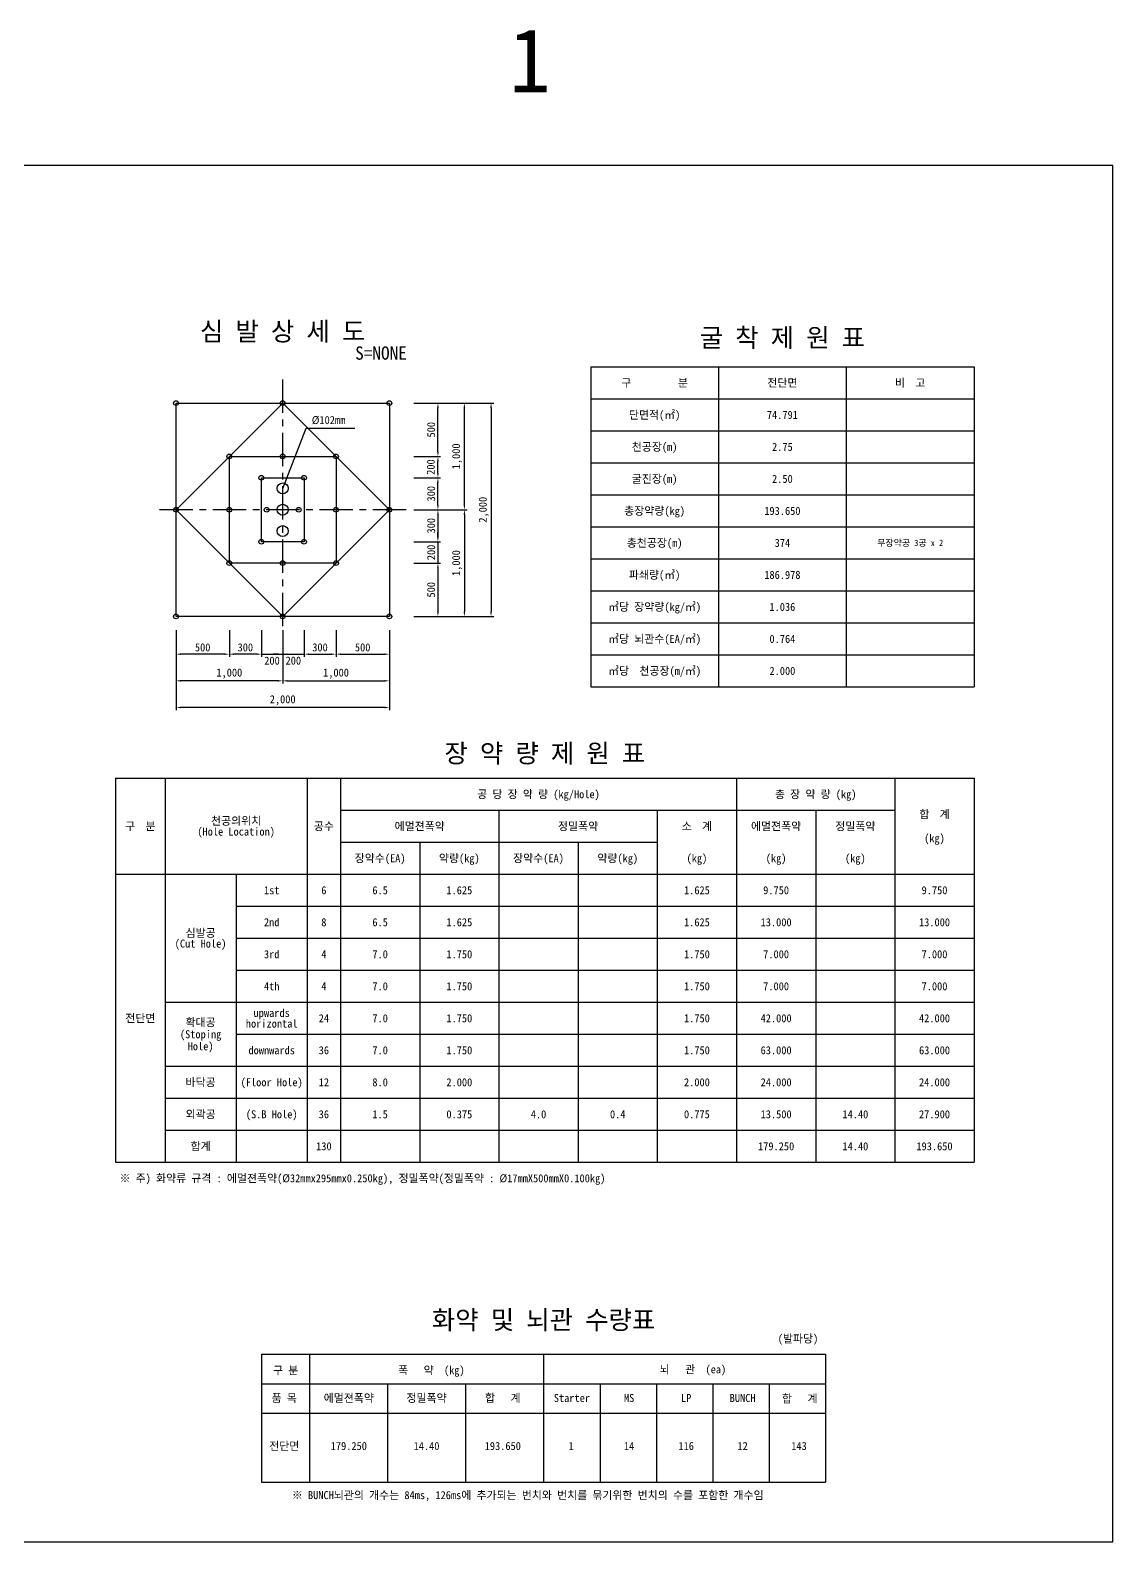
# Model space of a CAD drawing. Header units: millimetres. Extents: x -36866 to 42734, y 0 to 83144.
# Drawn here: x 22436 to 42734, y 54806 to 83144 of the extents above; entities that cross this region are included whole.
import ezdxf
from ezdxf.enums import TextEntityAlignment as Align

# ---------------------------------------------------------------- set-up
doc = ezdxf.new("R2010")
doc.units = ezdxf.units.MM
doc.header["$LTSCALE"] = 500
doc.header["$PDMODE"] = 1
doc.linetypes.add('A-CENTR01', pattern=[2, 1.25, -0.25, 0.25, -0.25])
for name, color, linetype in [('CS-BLST', 4, 'Continuous'), ('CS-BLST-LIN1', 2, 'Continuous'), ('CS-CNTL', 1, 'A-CENTR01'), ('CS-DIMS', 1, 'Continuous'), ('CS-LEAL', 1, 'Continuous'), ('CS-TABL-LIN1', 4, 'Continuous'), ('CS-TABL-LIN2', 1, 'Continuous'), ('CS-TABL-TEX1', 6, 'Continuous'), ('CS-TABL-TEX2', 3, 'Continuous'), ('CS-TEX1', 6, 'Continuous'), ('CS-TEXT', 3, 'Continuous'), ('CX-PAPR', 2, 'Continuous')]:
    doc.layers.add(name, color=color, linetype=linetype)
doc.styles.get("Standard").update_dxf_attribs({"font": ''})
doc.styles.add('굴림체', font='')
doc.styles.get('Standard').set_extended_font_data('GulimChe')
doc.styles.get('굴림체').set_extended_font_data('GulimChe')
doc.dimstyles.new('DIM-50', dxfattribs={"dimscale": 50, "dimtxt": 3, "dimasz": 2, "dimexe": 1, "dimexo": 1, "dimgap": 1.25, "dimtad": 1, "dimdec": 0, "dimzin": 0, "dimdsep": 46, "dimlunit": 6, "dimtxsty": '굴림체', "dimcen": 0, "dimclrd": 1, "dimclre": 1, "dimclrt": 3, "dimaunit": 1, "dimadec": 3, "dimazin": 0, "dimtfac": 1, "dimtdec": 0, "dimtmove": 2, "dimatfit": 3, "dimfxl": 1, "dimtolj": 1, "dimtzin": 0, "dimarcsym": 0})
doc.dimstyles.new('DIM01-50', dxfattribs={"dimscale": 50, "dimtxt": 3, "dimasz": 1.8, "dimexe": 1, "dimexo": 1, "dimgap": 1, "dimtad": 1, "dimdec": 0, "dimzin": 9, "dimdsep": 46, "dimlunit": 6, "dimtxsty": '굴림체', "dimcen": 2.5, "dimclrt": 3, "dimadec": 4, "dimazin": 0, "dimtfac": 1, "dimtdec": 0, "dimtmove": 2, "dimatfit": 3, "dimfxl": 1, "dimtolj": 1, "dimtzin": 0, "dimarcsym": 0})

# ---------------------------------------------------------------- blocks, each defined once
blk = doc.blocks.new('*D4')
at = {"layer": 'CS-DIMS', "color": 0, "lineweight": -2, "transparency": 16777216}
for p, q in [((25169, 71896), (25169, 70396)), ((29169, 71896), (29169, 70396)), ((29079, 70446), (25259, 70446))]:
    blk.add_line(p, q, dxfattribs=at)
at = {"layer": 'CS-DIMS', "color": 0, "transparency": 16777216}
for points in [[(25259, 70461), (25259, 70431), (25169, 70446)], [(29079, 70461), (29079, 70431), (29169, 70446)]]:
    blk.add_solid(points, dxfattribs=at)
at = {"layer": 'Defpoints', "color": 0, "transparency": 16777216}
for p in [(25169, 71946), (29169, 71946), (25169, 70446)]:
    blk.add_point(p, dxfattribs=at)
at = {"layer": 'CS-DIMS', "color": 3, "transparency": 16777216, "insert": (27169, 70582), "char_height": 150, "attachment_point": 5, "style": '굴림체'}
blk.add_mtext('\\A1;2,000', dxfattribs=at)
blk = doc.blocks.new('*D5')
at = {"layer": 'CS-DIMS', "color": 0, "lineweight": -2, "transparency": 16777216}
for p, q in [((25169, 71896), (25169, 70896)), ((27169, 71896), (27169, 70896)), ((27079, 70946), (25259, 70946))]:
    blk.add_line(p, q, dxfattribs=at)
at = {"layer": 'CS-DIMS', "color": 0, "transparency": 16777216}
for points in [[(25259, 70961), (25259, 70931), (25169, 70946)], [(27079, 70961), (27079, 70931), (27169, 70946)]]:
    blk.add_solid(points, dxfattribs=at)
at = {"layer": 'Defpoints', "color": 0, "transparency": 16777216}
for p in [(25169, 71946), (27169, 71946), (25169, 70946)]:
    blk.add_point(p, dxfattribs=at)
at = {"layer": 'CS-DIMS', "color": 3, "transparency": 16777216, "insert": (26169, 71082), "char_height": 150, "attachment_point": 5, "style": '굴림체'}
blk.add_mtext('\\A1;1,000', dxfattribs=at)
blk = doc.blocks.new('*D6')
at = {"layer": 'CS-DIMS', "color": 0, "lineweight": -2, "transparency": 16777216}
for p, q in [((25169, 71896), (25169, 71396)), ((26169, 71896), (26169, 71396)), ((26079, 71446), (25259, 71446))]:
    blk.add_line(p, q, dxfattribs=at)
at = {"layer": 'CS-DIMS', "color": 0, "transparency": 16777216}
for points in [[(25259, 71461), (25259, 71431), (25169, 71446)], [(26079, 71461), (26079, 71431), (26169, 71446)]]:
    blk.add_solid(points, dxfattribs=at)
at = {"layer": 'Defpoints', "color": 0, "transparency": 16777216}
for p in [(25169, 71946), (26169, 71946), (25169, 71446)]:
    blk.add_point(p, dxfattribs=at)
at = {"layer": 'CS-DIMS', "color": 3, "transparency": 16777216, "insert": (25669, 71573), "char_height": 150, "attachment_point": 5, "style": '굴림체'}
blk.add_mtext('\\A1;500', dxfattribs=at)
blk = doc.blocks.new('*D7')
at = {"layer": 'CS-DIMS', "color": 0, "lineweight": -2, "transparency": 16777216}
for p, q in [((26169, 71896), (26169, 71396)), ((26769, 71896), (26769, 71396)), ((26679, 71446), (26259, 71446))]:
    blk.add_line(p, q, dxfattribs=at)
at = {"layer": 'CS-DIMS', "color": 0, "transparency": 16777216}
for points in [[(26259, 71461), (26259, 71431), (26169, 71446)], [(26679, 71461), (26679, 71431), (26769, 71446)]]:
    blk.add_solid(points, dxfattribs=at)
at = {"layer": 'Defpoints', "color": 0, "transparency": 16777216}
for p in [(26169, 71946), (26769, 71946), (26169, 71446)]:
    blk.add_point(p, dxfattribs=at)
at = {"layer": 'CS-DIMS', "color": 3, "transparency": 16777216, "insert": (26469, 71573), "char_height": 150, "attachment_point": 5, "style": '굴림체'}
blk.add_mtext('\\A1;300', dxfattribs=at)
blk = doc.blocks.new('*D8')
at = {"layer": 'CS-DIMS', "color": 0, "lineweight": -2, "transparency": 16777216}
for p, q in [((27169, 71896), (27169, 70896)), ((29169, 71896), (29169, 70896)), ((27259, 70946), (29079, 70946))]:
    blk.add_line(p, q, dxfattribs=at)
at = {"layer": 'CS-DIMS', "color": 0, "transparency": 16777216}
for points in [[(27259, 70961), (27259, 70931), (27169, 70946)], [(29079, 70961), (29079, 70931), (29169, 70946)]]:
    blk.add_solid(points, dxfattribs=at)
at = {"layer": 'Defpoints', "color": 0, "transparency": 16777216}
for p in [(27169, 71946), (29169, 71946), (29169, 70946)]:
    blk.add_point(p, dxfattribs=at)
at = {"layer": 'CS-DIMS', "color": 3, "transparency": 16777216, "insert": (28169, 71082), "char_height": 150, "attachment_point": 5, "style": '굴림체'}
blk.add_mtext('\\A1;1,000', dxfattribs=at)
blk = doc.blocks.new('*D9')
at = {"layer": 'CS-DIMS', "color": 0, "lineweight": -2, "transparency": 16777216}
for p, q in [((28169, 71896), (28169, 71396)), ((29169, 71896), (29169, 71396)), ((28259, 71446), (29079, 71446))]:
    blk.add_line(p, q, dxfattribs=at)
at = {"layer": 'CS-DIMS', "color": 0, "transparency": 16777216}
for points in [[(28259, 71461), (28259, 71431), (28169, 71446)], [(29079, 71461), (29079, 71431), (29169, 71446)]]:
    blk.add_solid(points, dxfattribs=at)
at = {"layer": 'Defpoints', "color": 0, "transparency": 16777216}
for p in [(28169, 71946), (29169, 71946), (29169, 71446)]:
    blk.add_point(p, dxfattribs=at)
at = {"layer": 'CS-DIMS', "color": 3, "transparency": 16777216, "insert": (28669, 71573), "char_height": 150, "attachment_point": 5, "style": '굴림체'}
blk.add_mtext('\\A1;500', dxfattribs=at)
blk = doc.blocks.new('*D10')
at = {"layer": 'CS-DIMS', "color": 0, "lineweight": -2, "transparency": 16777216}
for p, q in [((27570, 71896), (27570, 71396)), ((28169, 71896), (28169, 71396)), ((27660, 71446), (28079, 71446))]:
    blk.add_line(p, q, dxfattribs=at)
at = {"layer": 'CS-DIMS', "color": 0, "transparency": 16777216}
for points in [[(27660, 71461), (27660, 71431), (27570, 71446)], [(28079, 71461), (28079, 71431), (28169, 71446)]]:
    blk.add_solid(points, dxfattribs=at)
at = {"layer": 'Defpoints', "color": 0, "transparency": 16777216}
for p in [(27570, 71946), (28169, 71946), (28169, 71446)]:
    blk.add_point(p, dxfattribs=at)
at = {"layer": 'CS-DIMS', "color": 3, "transparency": 16777216, "insert": (27869, 71573), "char_height": 150, "attachment_point": 5, "style": '굴림체'}
blk.add_mtext('\\A1;300', dxfattribs=at)
blk = doc.blocks.new('*D11')
at = {"layer": 'CS-DIMS', "color": 0, "lineweight": -2, "transparency": 16777216}
for p, q in [((27169, 71896), (27169, 71396)), ((27570, 71896), (27570, 71396)), ((27079, 71446), (26989, 71446)), ((27169, 71446), (27570, 71446)), ((27660, 71446), (27750, 71446))]:
    blk.add_line(p, q, dxfattribs=at)
at = {"layer": 'CS-DIMS', "color": 0, "transparency": 16777216}
for points in [[(27079, 71461), (27079, 71431), (27169, 71446)], [(27660, 71461), (27660, 71431), (27570, 71446)]]:
    blk.add_solid(points, dxfattribs=at)
at = {"layer": 'Defpoints', "color": 0, "transparency": 16777216}
for p in [(27169, 71946), (27570, 71946), (27570, 71446)]:
    blk.add_point(p, dxfattribs=at)
at = {"layer": 'CS-DIMS', "color": 3, "transparency": 16777216, "insert": (27369, 71325), "char_height": 150, "attachment_point": 5, "style": '굴림체'}
blk.add_mtext('\\A1;200', dxfattribs=at)
blk = doc.blocks.new('*D12')
at = {"layer": 'CS-DIMS', "color": 0, "lineweight": -2, "transparency": 16777216}
for p, q in [((29626, 76154), (31126, 76154)), ((31076, 76064), (31076, 72244)), ((29627, 72154), (31126, 72154))]:
    blk.add_line(p, q, dxfattribs=at)
at = {"layer": 'CS-DIMS', "color": 0, "transparency": 16777216}
for points in [[(31061, 76064), (31091, 76064), (31076, 76154)], [(31061, 72244), (31091, 72244), (31076, 72154)]]:
    blk.add_solid(points, dxfattribs=at)
at = {"layer": 'Defpoints', "color": 0, "transparency": 16777216}
for p in [(29576, 76154), (29577, 72154), (31076, 72154)]:
    blk.add_point(p, dxfattribs=at)
at = {"layer": 'CS-DIMS', "color": 3, "transparency": 16777216, "insert": (30940, 74154), "char_height": 150, "attachment_point": 5, "rotation": 90, "style": '굴림체'}
blk.add_mtext('\\A1;2,000', dxfattribs=at)
blk = doc.blocks.new('*D13')
at = {"layer": 'CS-DIMS', "color": 0, "lineweight": -2, "transparency": 16777216}
for p, q in [((29627, 74154), (30626, 74154)), ((30576, 74064), (30576, 72244)), ((29626, 72154), (30626, 72154))]:
    blk.add_line(p, q, dxfattribs=at)
at = {"layer": 'CS-DIMS', "color": 0, "transparency": 16777216}
for points in [[(30561, 74064), (30591, 74064), (30576, 74154)], [(30561, 72244), (30591, 72244), (30576, 72154)]]:
    blk.add_solid(points, dxfattribs=at)
at = {"layer": 'Defpoints', "color": 0, "transparency": 16777216}
for p in [(29577, 74154), (29576, 72154), (30576, 72154)]:
    blk.add_point(p, dxfattribs=at)
at = {"layer": 'CS-DIMS', "color": 3, "transparency": 16777216, "insert": (30440, 73154), "char_height": 150, "attachment_point": 5, "rotation": 90, "style": '굴림체'}
blk.add_mtext('\\A1;1,000', dxfattribs=at)
blk = doc.blocks.new('*D14')
at = {"layer": 'CS-DIMS', "color": 0, "lineweight": -2, "transparency": 16777216}
for p, q in [((29627, 73154), (30130, 73154)), ((30080, 73064), (30080, 72244)), ((29627, 72154), (30130, 72154))]:
    blk.add_line(p, q, dxfattribs=at)
at = {"layer": 'CS-DIMS', "color": 0, "transparency": 16777216}
for points in [[(30065, 73064), (30095, 73064), (30080, 73154)], [(30065, 72244), (30095, 72244), (30080, 72154)]]:
    blk.add_solid(points, dxfattribs=at)
at = {"layer": 'Defpoints', "color": 0, "transparency": 16777216}
for p in [(29577, 73154), (29577, 72154), (30080, 72154)]:
    blk.add_point(p, dxfattribs=at)
at = {"layer": 'CS-DIMS', "color": 3, "transparency": 16777216, "insert": (29953, 72654), "char_height": 150, "attachment_point": 5, "rotation": 90, "style": '굴림체'}
blk.add_mtext('\\A1;500', dxfattribs=at)
blk = doc.blocks.new('*D15')
at = {"layer": 'CS-DIMS', "color": 0, "lineweight": -2, "transparency": 16777216}
for p, q in [((30080, 73644), (30080, 73734)), ((29627, 73554), (30130, 73554)), ((30080, 73554), (30080, 73154)), ((29627, 73154), (30130, 73154)), ((30080, 73064), (30080, 72974))]:
    blk.add_line(p, q, dxfattribs=at)
at = {"layer": 'CS-DIMS', "color": 0, "transparency": 16777216}
for points in [[(30065, 73644), (30095, 73644), (30080, 73554)], [(30065, 73064), (30095, 73064), (30080, 73154)]]:
    blk.add_solid(points, dxfattribs=at)
at = {"layer": 'Defpoints', "color": 0, "transparency": 16777216}
for p in [(29577, 73554), (29577, 73154), (30080, 73154)]:
    blk.add_point(p, dxfattribs=at)
at = {"layer": 'CS-DIMS', "color": 3, "transparency": 16777216, "insert": (29954, 73354), "char_height": 150, "attachment_point": 5, "rotation": 90, "style": '굴림체'}
blk.add_mtext('\\A1;200', dxfattribs=at)
blk = doc.blocks.new('*D16')
at = {"layer": 'CS-DIMS', "color": 0, "lineweight": -2, "transparency": 16777216}
for p, q in [((29627, 74154), (30130, 74154)), ((30080, 74064), (30080, 73644)), ((29627, 73554), (30130, 73554))]:
    blk.add_line(p, q, dxfattribs=at)
at = {"layer": 'CS-DIMS', "color": 0, "transparency": 16777216}
for points in [[(30065, 74064), (30095, 74064), (30080, 74154)], [(30065, 73644), (30095, 73644), (30080, 73554)]]:
    blk.add_solid(points, dxfattribs=at)
at = {"layer": 'Defpoints', "color": 0, "transparency": 16777216}
for p in [(29577, 74154), (29577, 73554), (30080, 73554)]:
    blk.add_point(p, dxfattribs=at)
at = {"layer": 'CS-DIMS', "color": 3, "transparency": 16777216, "insert": (29953, 73854), "char_height": 150, "attachment_point": 5, "rotation": 90, "style": '굴림체'}
blk.add_mtext('\\A1;300', dxfattribs=at)
blk = doc.blocks.new('*D17')
at = {"layer": 'CS-DIMS', "color": 0, "lineweight": -2, "transparency": 16777216}
for p, q in [((29626, 76154), (30626, 76154)), ((30576, 74244), (30576, 76064)), ((29627, 74154), (30626, 74154))]:
    blk.add_line(p, q, dxfattribs=at)
at = {"layer": 'CS-DIMS', "color": 0, "transparency": 16777216}
for points in [[(30561, 76064), (30591, 76064), (30576, 76154)], [(30561, 74244), (30591, 74244), (30576, 74154)]]:
    blk.add_solid(points, dxfattribs=at)
at = {"layer": 'Defpoints', "color": 0, "transparency": 16777216}
for p in [(29576, 76154), (30576, 76154), (29577, 74154)]:
    blk.add_point(p, dxfattribs=at)
at = {"layer": 'CS-DIMS', "color": 3, "transparency": 16777216, "insert": (30440, 75154), "char_height": 150, "attachment_point": 5, "rotation": 90, "style": '굴림체'}
blk.add_mtext('\\A1;1,000', dxfattribs=at)
blk = doc.blocks.new('*D18')
at = {"layer": 'CS-DIMS', "color": 0, "lineweight": -2, "transparency": 16777216}
for p, q in [((29627, 76154), (30130, 76154)), ((30080, 75244), (30080, 76064)), ((29627, 75154), (30130, 75154))]:
    blk.add_line(p, q, dxfattribs=at)
at = {"layer": 'CS-DIMS', "color": 0, "transparency": 16777216}
for points in [[(30065, 76064), (30095, 76064), (30080, 76154)], [(30065, 75244), (30095, 75244), (30080, 75154)]]:
    blk.add_solid(points, dxfattribs=at)
at = {"layer": 'Defpoints', "color": 0, "transparency": 16777216}
for p in [(29577, 76154), (30080, 76154), (29577, 75154)]:
    blk.add_point(p, dxfattribs=at)
at = {"layer": 'CS-DIMS', "color": 3, "transparency": 16777216, "insert": (29953, 75654), "char_height": 150, "attachment_point": 5, "rotation": 90, "style": '굴림체'}
blk.add_mtext('\\A1;500', dxfattribs=at)
blk = doc.blocks.new('*D19')
at = {"layer": 'CS-DIMS', "color": 0, "lineweight": -2, "transparency": 16777216}
for p, q in [((29627, 75154), (30130, 75154)), ((30080, 74844), (30080, 75064)), ((29627, 74754), (30130, 74754))]:
    blk.add_line(p, q, dxfattribs=at)
at = {"layer": 'CS-DIMS', "color": 0, "transparency": 16777216}
for points in [[(30065, 75064), (30095, 75064), (30080, 75154)], [(30065, 74844), (30095, 74844), (30080, 74754)]]:
    blk.add_solid(points, dxfattribs=at)
at = {"layer": 'Defpoints', "color": 0, "transparency": 16777216}
for p in [(29577, 75154), (30080, 75154), (29577, 74754)]:
    blk.add_point(p, dxfattribs=at)
at = {"layer": 'CS-DIMS', "color": 3, "transparency": 16777216, "insert": (29946, 74954), "char_height": 150, "attachment_point": 5, "rotation": 90, "style": '굴림체'}
blk.add_mtext('\\A1;200', dxfattribs=at)
blk = doc.blocks.new('*D20')
at = {"layer": 'CS-DIMS', "color": 0, "lineweight": -2, "transparency": 16777216}
for p, q in [((29627, 74754), (30130, 74754)), ((30080, 74244), (30080, 74664)), ((29627, 74154), (30130, 74154))]:
    blk.add_line(p, q, dxfattribs=at)
at = {"layer": 'CS-DIMS', "color": 0, "transparency": 16777216}
for points in [[(30065, 74664), (30095, 74664), (30080, 74754)], [(30065, 74244), (30095, 74244), (30080, 74154)]]:
    blk.add_solid(points, dxfattribs=at)
at = {"layer": 'Defpoints', "color": 0, "transparency": 16777216}
for p in [(29577, 74754), (30080, 74754), (29577, 74154)]:
    blk.add_point(p, dxfattribs=at)
at = {"layer": 'CS-DIMS', "color": 3, "transparency": 16777216, "insert": (29953, 74454), "char_height": 150, "attachment_point": 5, "rotation": 90, "style": '굴림체'}
blk.add_mtext('\\A1;300', dxfattribs=at)
blk = doc.blocks.new('*D24')
at = {"layer": 'CS-DIMS', "color": 0, "lineweight": -2, "transparency": 16777216}
for p, q in [((26769, 71896), (26769, 71396)), ((27169, 71896), (27169, 71396)), ((26679, 71446), (26589, 71446)), ((26769, 71446), (27169, 71446)), ((27259, 71446), (27349, 71446))]:
    blk.add_line(p, q, dxfattribs=at)
at = {"layer": 'CS-DIMS', "color": 0, "transparency": 16777216}
for points in [[(26679, 71461), (26679, 71431), (26769, 71446)], [(27259, 71461), (27259, 71431), (27169, 71446)]]:
    blk.add_solid(points, dxfattribs=at)
at = {"layer": 'Defpoints', "color": 0, "transparency": 16777216}
for p in [(26769, 71946), (27169, 71946), (27169, 71446)]:
    blk.add_point(p, dxfattribs=at)
at = {"layer": 'CS-DIMS', "color": 3, "transparency": 16777216, "insert": (26969, 71324), "char_height": 150, "attachment_point": 5, "style": '굴림체'}
blk.add_mtext('\\A1;200', dxfattribs=at)

msp = doc.modelspace()

# ---------------------------------------------------------------- linework, layer by layer
at = {"layer": 'CS-BLST'}
for centre, radius in [((25169, 76153.8), 45), ((27169, 76153.8), 45), ((29169, 76153.8), 45), ((26169, 75153.8), 45), ((27169, 75153.8), 45), ((28169, 75153.8), 45), ((26769, 74753.8), 45), ((27169, 74553.8), 102), ((27569, 74753.8), 45), ((27169, 74153.8), 102), ((25169, 74153.8), 45), ((26169, 74153.8), 45), ((26869, 74153.8), 45), ((27469, 74153.8), 45), ((28169, 74153.8), 45), ((29169, 74153.8), 45), ((27169, 73753.8), 102), ((26769, 73553.8), 45), ((27569, 73553.8), 45), ((26169, 73153.8), 45), ((27169, 73153.8), 45), ((28169, 73153.8), 45), ((25169, 72153.8), 45), ((27169, 72153.8), 45), ((29169, 72153.8), 45)]:
    msp.add_circle(centre, radius, dxfattribs=at)
at = {"layer": 'CS-BLST-LIN1'}
for points in [[(25169, 74153.8), (27169, 76153.8), (29169, 74153.8), (27169, 72153.8), (25169, 74153.8)], [(25169, 76153.8), (29169, 76153.8), (29169, 72153.8), (25169, 72153.8), (25169, 76153.8)], [(26769, 74753.8), (27569, 74753.8), (27569, 73553.8), (26769, 73553.8), (26769, 74753.8)]]:
    msp.add_lwpolyline(points, dxfattribs=at)
msp.add_lwpolyline([(26169, 75153.8), (28169, 75153.8), (28169, 73153.8), (26169, 73153.8)], close=True, dxfattribs=at)
at = {"layer": 'CS-CNTL'}
for p, q in [((27169, 71972.2), (27169, 76712.6)), ((29482, 74153.8), (24862, 74153.8))]:
    msp.add_line(p, q, dxfattribs=at)
at = {"layer": 'CS-TABL-LIN1'}
for p, q in [((32945, 76832.9), (32945, 70832.9)), ((32945, 76832.9), (40133, 76832.9)), ((35341, 76832.9), (35341, 70832.9)), ((40133, 76832.9), (40133, 70832.9)), ((32945, 76232.9), (40133, 76232.9)), ((32945, 70832.9), (40133, 70832.9)), ((24035.7, 69120.7), (24035.7, 61920.7)), ((24035.7, 69120.7), (40133.7, 69120.7)), ((27629.7, 69120.7), (27629.7, 61920.7)), ((40133.7, 69120.7), (40133.7, 61920.7)), ((24035.7, 67320.7), (40133.7, 67320.7)), ((24035.7, 61920.7), (40133.7, 61920.7)), ((26774.6, 58322.6), (37349.1, 58322.6)), ((26774.6, 57215.5), (37349.1, 57215.5)), ((26774.6, 55922.6), (37349.1, 55922.6))]:
    msp.add_line(p, q, dxfattribs=at)
for points in [[(26774.6, 58322.6), (26774.6, 55922.6)], [(27669.6, 58322.6), (27669.6, 55922.6)], [(37349.1, 58322.6), (37349.1, 55922.6)]]:
    msp.add_lwpolyline(points, dxfattribs=at)
at = {"layer": 'CS-TABL-LIN2'}
for p, q in [((37737, 76832.9), (37737, 70832.9)), ((32945, 75632.9), (40133, 75632.9)), ((32945, 75032.9), (40133, 75032.9)), ((32945, 74432.9), (40133, 74432.9)), ((32945, 73832.9), (40133, 73832.9)), ((32945, 73232.9), (40133, 73232.9)), ((32945, 72632.9), (40133, 72632.9)), ((32945, 72032.9), (40133, 72032.9)), ((32945, 71432.9), (40133, 71432.9)), ((24963.7, 69120.7), (24963.7, 61920.7)), ((28253.7, 69120.7), (28253.7, 61920.7)), ((35678.7, 69120.7), (35678.7, 61920.7)), ((38648.7, 69120.7), (38648.7, 61920.7)), ((28253.7, 68520.7), (38648.7, 68520.7)), ((31223.7, 68520.7), (31223.7, 61920.7)), ((34193.7, 68520.7), (34193.7, 61920.7)), ((37163.7, 68520.7), (37163.7, 61920.7)), ((28253.7, 67920.7), (34193.7, 67920.7)), ((29738.7, 67920.7), (29738.7, 61920.7)), ((32708.7, 67920.7), (32708.7, 61920.7)), ((26296.7, 67320.7), (26296.7, 61920.7)), ((26296.7, 66720.7), (40133.7, 66720.7)), ((26296.7, 66120.7), (40133.7, 66120.7)), ((26296.7, 65520.7), (40133.7, 65520.7)), ((24963.7, 64920.7), (40133.7, 64920.7)), ((26296.7, 64320.7), (40133.7, 64320.7)), ((24963.7, 63720.7), (40133.7, 63720.7)), ((24963.7, 63120.7), (40133.7, 63120.7)), ((24963.7, 62520.7), (40133.7, 62520.7)), ((26774.6, 57768.3), (37349.1, 57768.3))]:
    msp.add_line(p, q, dxfattribs=at)
for points in [[(32062.1, 58322.6), (32062.1, 55922.6)], [(29133.6, 57768.3), (29133.6, 55922.6)], [(30597.6, 57768.3), (30597.6, 55922.6)], [(33119.6, 57768.3), (33119.6, 55922.6)], [(34177.1, 57768.3), (34177.1, 55922.6)], [(35234.6, 57768.3), (35234.6, 55922.6)], [(36292.1, 57768.3), (36292.1, 55922.6)]]:
    msp.add_lwpolyline(points, dxfattribs=at)
at = {"layer": 'CX-PAPR'}
msp.add_lwpolyline([(2933.6, 54806.1), (42733.6, 54806.1), (42733.6, 80606.1), (2933.6, 80606.1)], close=True, dxfattribs=at)

# ---------------------------------------------------------------- texts
at = {"layer": 'CS-TABL-TEX1'}
for s, p in [('구         분', (34143, 76532.9)), ('전단면', (36539, 76532.9)), ('비  고', (38935, 76532.9)), ('단면적(㎡)', (34143, 75932.9)), ('천공장(m)', (34143, 75332.9)), ('굴진장(m)', (34143, 74732.9)), ('총장약량(kg)', (34143, 74132.9)), ('총천공장(m)', (34143, 73532.9)), ('파쇄량(㎥)', (34143, 72932.9)), ('㎥당 장약량(kg/㎥)', (34143, 72332.9)), ('㎥당 뇌관수(EA/㎥)', (34143, 71732.9)), ('㎥당  천공장(m/㎥)', (34143, 71132.9)), ('공 당 장 약 량 (kg/Hole)', (31966.2, 68820.7)), ('총 장 약 량 (kg)', (37163.7, 68820.7)), ('구  분', (24499.7, 68220.7)), ('천공의위치', (26296.7, 68320.7)), ('공수', (27941.7, 68220.7)), ('에멀젼폭약', (29738.7, 68220.7)), ('정밀폭약', (32708.7, 68220.7)), ('소  계', (34936.2, 68220.7)), ('에멀젼폭약', (36421.2, 68220.7)), ('정밀폭약', (37906.2, 68220.7)), ('합  계', (39391.2, 68445.7)), ('(Hole Location)', (26296.7, 68120.7)), ('(kg)', (39391.2, 67995.7)), ('장약수(EA)', (28996.2, 67620.7)), ('약량(kg)', (30481.2, 67620.7)), ('장약수(EA)', (31966.2, 67620.7)), ('약량(kg)', (33451.2, 67620.7)), ('(kg)', (34936.2, 67620.7)), ('(kg)', (36421.2, 67620.7)), ('(kg)', (37906.2, 67620.7)), ('1st', (26963.2, 67020.7)), ('심발공', (25630.2, 66220.7)), ('2nd', (26963.2, 66420.7)), ('(Cut Hole)', (25630.2, 66020.7)), ('3rd', (26963.2, 65820.7)), ('4th', (26963.2, 65220.7)), ('전단면', (24499.7, 64620.7)), ('확대공', (25630.2, 64545.7)), ('upwards', (26963.2, 64720.7)), ('(Stoping', (25630.2, 64320.7)), ('horizontal', (26963.2, 64520.7)), ('Hole)', (25630.2, 64095.7)), ('downwards', (26963.2, 64020.7)), ('바닥공', (25630.2, 63420.7)), ('(Floor Hole)', (26963.2, 63420.7)), ('외곽공', (25630.2, 62820.7)), ('(S.B Hole)', (26963.2, 62820.7)), ('합계', (25630.2, 62220.7))]:
    msp.add_text(s, height=150, dxfattribs=at).set_placement(p, align=Align.MIDDLE_CENTER)
for s, p in [('구 분', (27224.1, 57943.7)), ('폭   약  (kg)', (29957.1, 57948.1)), ('뇌   관  (ea)', (34860.3, 57963.5)), ('품 목', (27198.5, 57426.3)), ('에멀젼폭약', (28409.4, 57426.3)), ('정밀폭약', (29866.4, 57426.3)), ('합   계', (31296.4, 57426.3)), ('Starter', (32592.4, 57426.3)), ('MS', (33664.9, 57426.3)), ('LP', (34734.6, 57426.3)), ('BUNCH', (35793.3, 57426.3)), ('합   계', (36864, 57416.4)), ('전단면', (27198.5, 56526.6))]:
    msp.add_text(s, height=150, dxfattribs=at).set_placement(p, align=Align.CENTER)
at = {"layer": 'CS-TABL-TEX2', "style": '굴림체'}
for s, height, p in [('74.791', 150, (36539, 75932.9)), ('2.75', 150, (36539, 75332.9)), ('2.50', 150, (36539, 74732.9)), ('193.650', 150, (36539, 74132.9)), ('374', 150, (36539, 73532.9)), ('무장약공 3공 x 2', 120, (38935, 73532.9)), ('186.978', 150, (36539, 72932.9)), ('1.036', 150, (36539, 72332.9)), ('0.764', 150, (36539, 71732.9)), ('2.000', 150, (36539, 71132.9)), ('6', 150, (27941.7, 67020.7)), ('6.5', 150, (28996.2, 67020.7)), ('1.625', 150, (30481.2, 67020.7)), ('1.625', 150, (34936.2, 67020.7)), ('9.750', 150, (36421.2, 67020.7)), ('9.750', 150, (39391.2, 67020.7)), ('8', 150, (27941.7, 66420.7)), ('6.5', 150, (28996.2, 66420.7)), ('1.625', 150, (30481.2, 66420.7)), ('1.625', 150, (34936.2, 66420.7)), ('13.000', 150, (36421.2, 66420.7)), ('13.000', 150, (39391.2, 66420.7)), ('4', 150, (27941.7, 65820.7)), ('7.0', 150, (28996.2, 65820.7)), ('1.750', 150, (30481.2, 65820.7)), ('1.750', 150, (34936.2, 65820.7)), ('7.000', 150, (36421.2, 65820.7)), ('7.000', 150, (39391.2, 65820.7)), ('4', 150, (27941.7, 65220.7)), ('7.0', 150, (28996.2, 65220.7)), ('1.750', 150, (30481.2, 65220.7)), ('1.750', 150, (34936.2, 65220.7)), ('7.000', 150, (36421.2, 65220.7)), ('7.000', 150, (39391.2, 65220.7)), ('24', 150, (27941.7, 64620.7)), ('7.0', 150, (28996.2, 64620.7)), ('1.750', 150, (30481.2, 64620.7)), ('1.750', 150, (34936.2, 64620.7)), ('42.000', 150, (36421.2, 64620.7)), ('42.000', 150, (39391.2, 64620.7)), ('36', 150, (27941.7, 64020.7)), ('7.0', 150, (28996.2, 64020.7)), ('1.750', 150, (30481.2, 64020.7)), ('1.750', 150, (34936.2, 64020.7)), ('63.000', 150, (36421.2, 64020.7)), ('63.000', 150, (39391.2, 64020.7)), ('12', 150, (27941.7, 63420.7)), ('8.0', 150, (28996.2, 63420.7)), ('2.000', 150, (30481.2, 63420.7)), ('2.000', 150, (34936.2, 63420.7)), ('24.000', 150, (36421.2, 63420.7)), ('24.000', 150, (39391.2, 63420.7)), ('36', 150, (27941.7, 62820.7)), ('1.5', 150, (28996.2, 62820.7)), ('0.375', 150, (30481.2, 62820.7)), ('4.0', 150, (31966.2, 62820.7)), ('0.4', 150, (33451.2, 62820.7)), ('0.775', 150, (34936.2, 62820.7)), ('13.500', 150, (36421.2, 62820.7)), ('14.40', 150, (37906.2, 62820.7)), ('27.900', 150, (39391.2, 62820.7)), ('130', 150, (27941.7, 62220.7)), ('179.250', 150, (36421.2, 62220.7)), ('14.40', 150, (37906.2, 62220.7)), ('193.650', 150, (39391.2, 62220.7)), ('(발파당)', 150, (36831.7, 58613.9))]:
    msp.add_text(s, height=height, dxfattribs=at).set_placement(p, align=Align.MIDDLE_CENTER)
msp.add_text('Ø102mm', height=150, dxfattribs=at).set_placement((27714.4, 75760.5))
msp.add_text('※ 주) 화약류 규격 : 에멀젼폭약(Ø32mmx295mmx0.250kg), 정밀폭약(정밀폭약 : Ø17mmX500mmX0.100kg)', height=150, dxfattribs=at).set_placement((24110.7, 61620.7), align=Align.MIDDLE_LEFT)
for s, p in [('179.250', (28409.4, 56526.6)), ('12', (35793.3, 56526.6)), ('14.40', (29866.4, 56526.6)), ('193.650', (31296.4, 56526.6)), ('1', (32577.2, 56526.6)), ('14', (33664.9, 56526.6)), ('116', (34734.6, 56526.6)), ('143', (36850.3, 56526.6)), ('※ BUNCH뇌관의 개수는 84ms, 126ms에 추가되는 번치와 번치를 묶기위한 번치의 수를 포함한 개수임 ', (31813.2, 55605.7))]:
    msp.add_text(s, height=150, dxfattribs=at).set_placement(p, align=Align.CENTER)
at = {"layer": 'CS-TEX1', "style": '굴림체'}
for s, p in [('심 발 상 세 도', (27169, 77501.5)), ('굴 착 제 원 표', (36539, 77385)), ('장 약 량 제 원 표', (32084.7, 69592.9)), ('화약 및 뇌관 수량표', (32061.8, 58970.2))]:
    msp.add_text(s, height=350, dxfattribs=at).set_placement(p, align=Align.MIDDLE)
at = {"layer": 'CS-TEXT', "style": '굴림체'}
msp.add_text('S=NONE', height=250, dxfattribs=at).set_placement((28528.5, 76966.7))
at = {"layer": 'CX-PAPR', "style": '굴림체'}
msp.add_text('1', height=1200, dxfattribs=at).set_placement((31804.1, 81617.8), align=Align.BOTTOM_CENTER)

# ---------------------------------------------------------------- dimensions: what is measured, and where the dimension line sits
at = {"layer": 'CS-DIMS'}
for base, p1, p2, angle, text, picture, middle in [((31076.5, 72153.8), (29576.5, 76153.8), (29576.8, 72153.8), 270, '2,000', '*D12', (30940.4, 74153.8)), ((30576.5, 76153.8), (29576.8, 74153.8), (29576.5, 76153.8), 90, '1,000', '*D17', (30440.3, 75153.8)), ((30079.8, 76153.8), (29576.8, 75153.8), (29576.8, 76153.8), 90, '500', '*D18', (29953.1, 75653.8)), ((30079.8, 74753.8), (29576.8, 74153.8), (29576.8, 74753.8), 90, '300', '*D20', (29953.1, 74453.8)), ((30576.5, 72153.8), (29576.8, 74153.8), (29576.5, 72153.8), 270, '1,000', '*D13', (30440.3, 73153.8)), ((30079.8, 73553.8), (29576.8, 74153.8), (29576.8, 73553.8), 270, '300', '*D16', (29953.1, 73853.8)), ((30079.8, 72153.8), (29576.8, 73153.8), (29576.8, 72153.8), 270, '500', '*D14', (29953.1, 72653.8)), ((25169.3, 70445.9), (29169.3, 71946.2), (25169.3, 71945.9), 180, '2,000', '*D4', (27169.3, 70582)), ((25169.3, 70945.9), (27169.3, 71945.9), (25169.3, 71946.2), 180, '1,000', '*D5', (26169.3, 71082.1)), ((25169.3, 71445.9), (26169.3, 71945.9), (25169.3, 71945.9), 180, '500', '*D6', (25669.3, 71572.6)), ((26169.3, 71445.9), (26769, 71945.9), (26169.3, 71945.9), 180, '300', '*D7', (26469.1, 71572.6))]:
    dim = msp.add_linear_dim(base=base, p1=p1, p2=p2, angle=angle, text=text, dimstyle='DIM01-50', dxfattribs=at)
    dim.commit()
    dim.dimension.update_dxf_attribs({"geometry": picture, "text_midpoint": middle})
for base, p1, p2, angle, picture, middle in [((30079.8, 75153.8), (29576.8, 74753.8), (29576.8, 75153.8), 90, '*D19', (29946.1, 74953.8)), ((30079.8, 73153.8), (29576.8, 73553.8), (29576.8, 73153.8), 270, '*D15', (29954.1, 73353.8))]:
    dim = msp.add_linear_dim(base=base, p1=p1, p2=p2, angle=angle, text='200', dimstyle='DIM01-50', dxfattribs=at)
    dim.commit()
    dim.dimension.update_dxf_attribs({"geometry": picture, "text_midpoint": middle, "dimtype": 160})
for base, p1, p2, picture, middle in [((27169.3, 71445.9), (26769, 71945.9), (27169.3, 71945.9), '*D24', (26969.1, 71324.5)), ((27569.6, 71445.9), (27169.3, 71945.9), (27569.6, 71945.9), '*D11', (27369.4, 71324.9))]:
    dim = msp.add_linear_dim(base=base, p1=p1, p2=p2, text='200', dimstyle='DIM01-50', dxfattribs=at)
    dim.commit()
    dim.dimension.update_dxf_attribs({"geometry": picture, "text_midpoint": middle, "dimtype": 160})
for base, p1, p2, text, picture, middle in [((29169.3, 70945.9), (27169.3, 71945.9), (29169.3, 71946.2), '1,000', '*D8', (28169.3, 71082.1)), ((28169.3, 71445.9), (27569.6, 71945.9), (28169.3, 71945.9), '300', '*D10', (27869.4, 71572.6)), ((29169.3, 71445.9), (28169.3, 71945.9), (29169.3, 71945.9), '500', '*D9', (28669.3, 71572.6))]:
    dim = msp.add_linear_dim(base=base, p1=p1, p2=p2, text=text, dimstyle='DIM01-50', dxfattribs=at)
    dim.commit()
    dim.dimension.update_dxf_attribs({"geometry": picture, "text_midpoint": middle})

# ---------------------------------------------------------------- leaders
at = {"layer": 'CS-LEAL'}
msp.add_leader([(27169, 74553.8), (27612.6, 75685.1), (28522.8, 75685.1)], dimstyle='DIM-50', dxfattribs=at)

doc.saveas('drawing.dxf')
